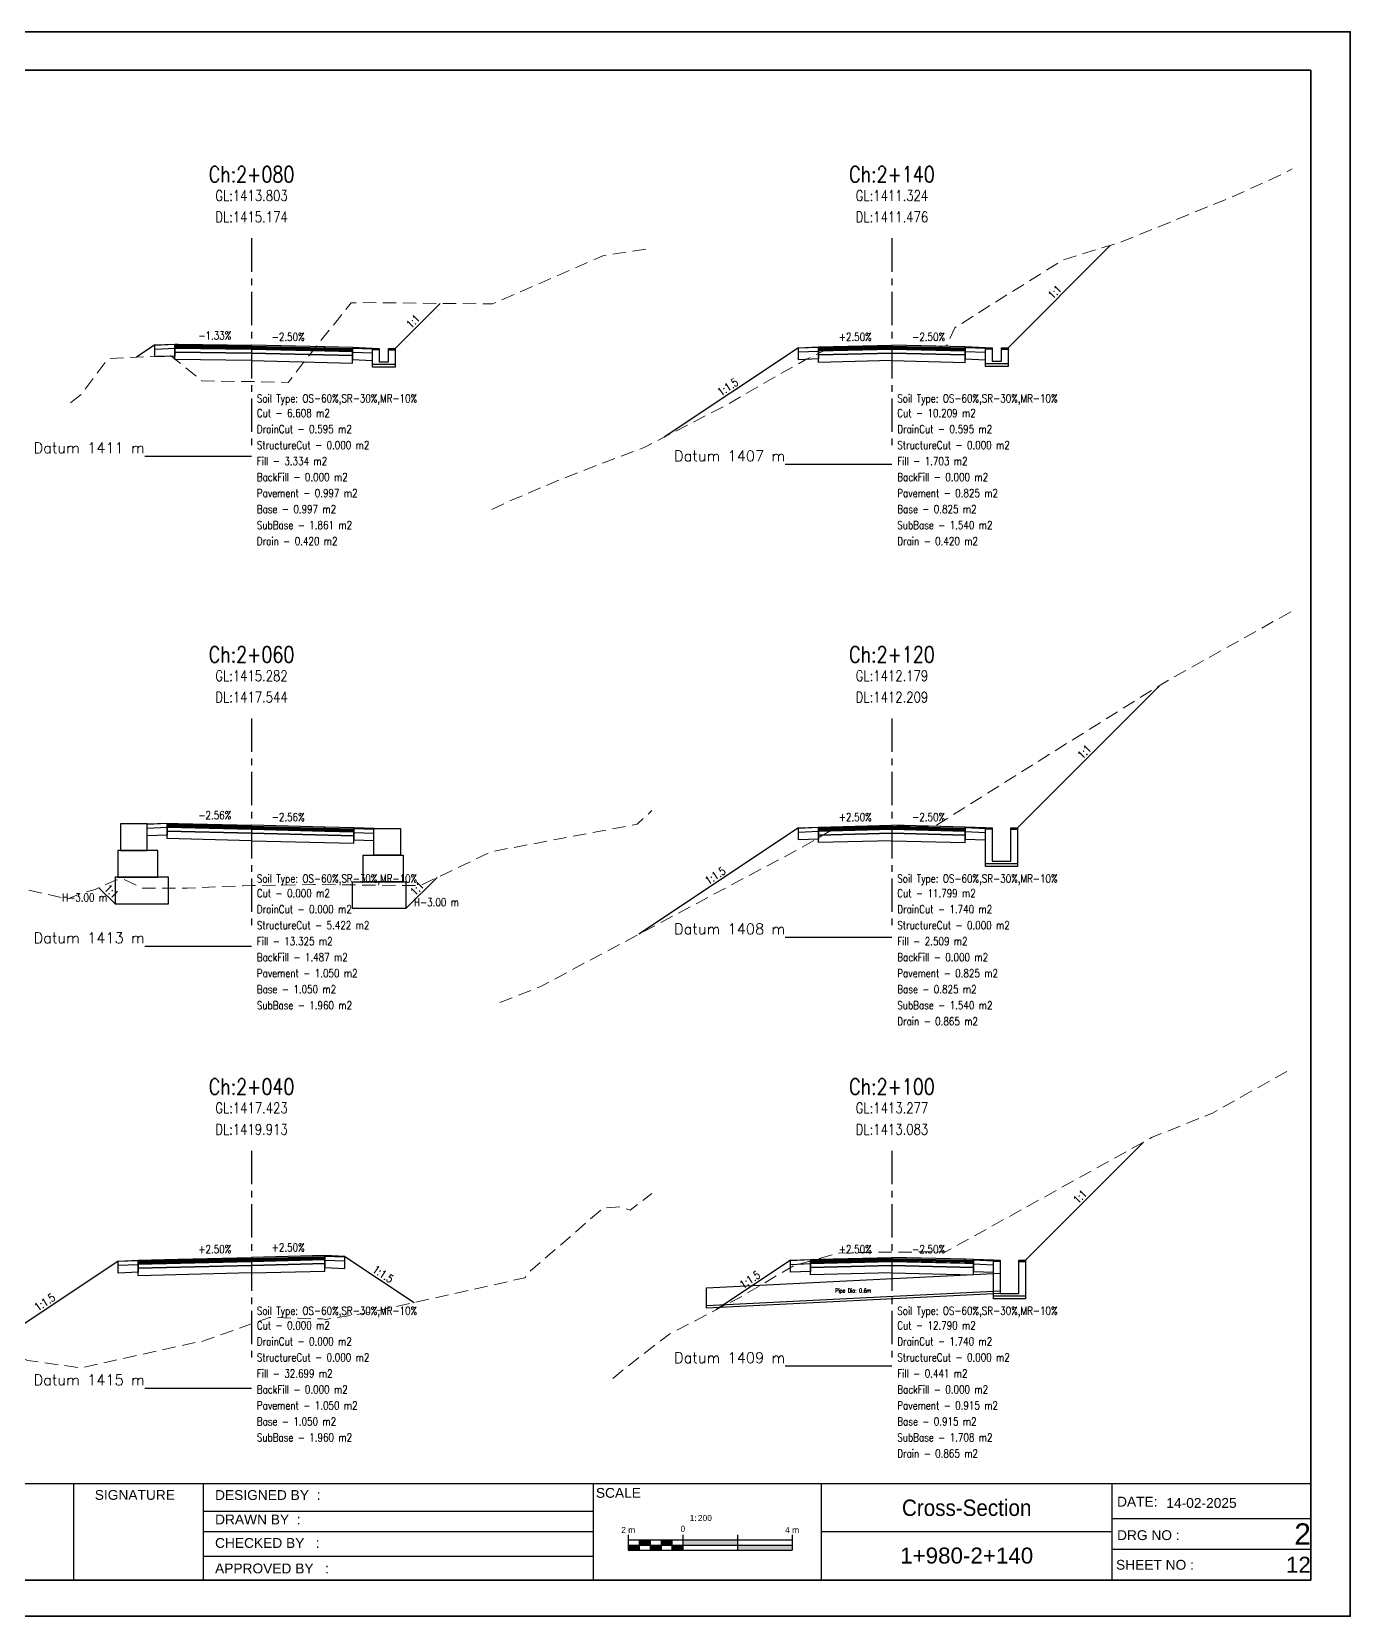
# Model space of a CAD drawing. Extents: x -19 to 1577, y -12 to 48.
# Drawn here: x 1203.8 to 1253.2, y -11.7 to 47.7 of the extents above; entities that cross this region are included whole.
import ezdxf
from ezdxf.enums import TextEntityAlignment as Align

# ---------------------------------------------------------------- set-up
doc = ezdxf.new("R2010")
doc.units = 0
doc.header["$MEASUREMENT"] = 0
doc.linetypes.add('Center', pattern=[2, 1.25, -0.25, 0.25, -0.25])
doc.linetypes.add('Dashed', pattern=[0.75, 0.5, -0.25])
for name, color, linetype in [('BackFill-Area', 7, 'Continuous'), ('Base', 6, 'Continuous'), ('Base-Area', 7, 'Continuous'), ('Cut-Area', 7, 'Continuous'), ('CutFillLine', 4, 'Continuous'), ('Drain', 3, 'Continuous'), ('Drain-Area', 7, 'Continuous'), ('DrainCut-Area', 7, 'Continuous'), ('ExtraWideningLayers', 7, 'Continuous'), ('Fill-Area', 7, 'Continuous'), ('Frame', 7, 'Continuous'), ('GabionRetainingWall', 140, 'Continuous'), ('Height', 7, 'Continuous'), ('L_CF_Slope', 7, 'Continuous'), ('L_Slope', 7, 'Continuous'), ('Pavement-Area', 7, 'Continuous'), ('PavementLayers', 1, 'Continuous'), ('PipeCulvert', 6, 'Continuous'), ('R_CF_Slope', 7, 'Continuous'), ('R_Slope', 7, 'Continuous'), ('Shoulder', 2, 'Continuous'), ('Soil Type', 7, 'Continuous'), ('StructureCut-Area', 7, 'Continuous'), ('SubBase', 7, 'Continuous'), ('SubBase-Area', 7, 'Continuous')]:
    doc.layers.add(name, color=color, linetype=linetype)
for name, color, linetype, lineweight in [('CenterLine', 5, 'Center', 25), ('ChainageTxt', 7, 'Continuous', 25), ('DatumLabel', 1, 'Continuous', 25), ('DLTxt', 1, 'Continuous', 25), ('GL', 104, 'Dashed', 18), ('GLTxt', 3, 'Continuous', 25)]:
    doc.layers.add(name, color=color, linetype=linetype, lineweight=lineweight)
doc.styles.add('ARIAL', font='arial.ttf')
doc.styles.get("Standard").update_dxf_attribs({"font": 'simplex.shx'})

# ---------------------------------------------------------------- blocks, each defined once
blk = doc.blocks.new('SheetA3-1')
at = {"layer": 'Frame', "color": 6, "linetype": 'Continuous', "lineweight": 35}
for p, q in [((397, 0), (0, 0)), ((397, -283), (397, 0)), ((0, -283), (397, -283))]:
    blk.add_line(p, q, dxfattribs=at)
at = {"layer": 'Frame', "linetype": 'Continuous', "lineweight": 30}
for p, q in [((397, -264.94), (0, -264.94)), ((165.2, -282.86), (165.2, -264.94)), ((189.51, -282.86), (189.51, -264.94)), ((262.53, -264.94), (262.53, -282.86)), ((305.32, -282.86), (305.32, -264.94)), ((359.69, -264.94), (359.69, -282.86)), ((189.51, -270.06), (262.53, -270.06)), ((359.69, -271.47), (397, -271.47)), ((189.51, -273.9), (262.53, -273.9)), ((305.32, -273.9), (359.69, -273.9)), ((189.51, -278.48), (262.53, -278.48)), ((359.69, -277.21), (397, -277.21))]:
    blk.add_line(p, q, dxfattribs=at)
at = {"layer": 'Frame', "color": 7, "linetype": 'Continuous'}
for p, q in [((269.08, -274.49), (269.08, -277.35)), ((299.8, -275.51), (269.08, -275.51)), ((271.13, -275.51), (271.13, -277.35)), ((273.18, -275.51), (273.18, -277.35)), ((275.23, -275.51), (275.23, -277.35)), ((277.28, -275.51), (277.28, -277.35)), ((279.32, -274.49), (279.32, -277.35)), ((289.56, -274.49), (289.56, -277.35)), ((299.8, -274.49), (299.8, -277.35)), ((269.08, -276.43), (299.8, -276.43)), ((269.08, -277.35), (299.8, -277.35))]:
    blk.add_line(p, q, dxfattribs=at)
at = {"layer": 'Frame', "color": 6, "linetype": 'Continuous', "lineweight": 35}
blk.add_lwpolyline([(-15.62, -289.77), (404.38, -289.77), (404.38, 7.23), (-15.62, 7.23)], close=True, dxfattribs=at)
at = {"layer": 'Frame', "color": 7, "linetype": 'Continuous'}
for points in [[(271.13, -275.51), (271.13, -276.43), (273.18, -275.51), (273.18, -276.43)], [(275.23, -276.43), (275.23, -275.51), (277.28, -276.43), (277.28, -275.51)], [(279.32, -276.43), (279.32, -275.51), (289.56, -276.43), (289.56, -275.51)], [(269.08, -276.43), (269.08, -277.35), (271.13, -276.43), (271.13, -277.35)], [(273.18, -276.43), (273.18, -277.35), (275.23, -276.43), (275.23, -277.35)], [(277.28, -276.43), (277.28, -277.35), (279.32, -276.43), (279.32, -277.35)], [(289.56, -276.43), (289.56, -277.35), (299.8, -276.43), (299.8, -277.35)]]:
    blk.add_solid(points, dxfattribs=at)
at = {"color": 1, "style": 'ARIAL'}
for tag, height, p in [('DWGNUM', 4, (397, -274.34)), ('SHEETNUM', 3, (397, -280.11))]:
    blk.add_attdef(tag, text='', height=height, dxfattribs=at).set_placement(p, align=Align.MIDDLE_RIGHT)
at = {"style": 'ARIAL'}
blk.add_attdef('CHRANGE', text='', height=3, dxfattribs=at).set_placement((332.51, -278.38), align=Align.MIDDLE_CENTER)
at = {"layer": 'Frame', "linetype": 'Continuous', "style": 'ARIAL'}
for s, height, p in [('SIGNATURE', 1.843, (169.13, -267.94)), ('DESIGNED BY  :', 1.8429, (191.67, -267.96)), ('DRAWN BY  :', 1.8429, (191.67, -272.54)), ('CHECKED BY   :', 1.8429, (191.67, -276.95)), ('APPROVED BY   :', 1.8429, (191.67, -281.72))]:
    blk.add_text(s, height=height, dxfattribs=at).set_placement(p)
blk.add_text('SCALE ', height=1.843, dxfattribs=at).set_placement((267.6, -267.56), align=Align.CENTER)
at = {"layer": 'Frame', "color": 7, "linetype": 'Continuous', "style": 'ARIAL'}
for s, height, p in [('DATE:', 1.843, (360.68, -269.21)), ('14-02-2025', 1.843, (369.92, -269.45)), ('DRG NO : ', 1.843, (360.68, -275.48)), ('SHEET NO : ', 1.8429, (360.49, -281.04))]:
    blk.add_text(s, height=height, dxfattribs=at).set_placement(p)
for s, height, p in [('0', 1.13, (279.32, -273.93)), ('1: ', 1.126, (281.48, -271.89))]:
    blk.add_text(s, height=height, dxfattribs=at).set_placement(p, align=Align.CENTER)
at = {"layer": 'Frame', "linetype": 'Continuous', "lineweight": 30, "style": 'ARIAL', "width": 0.9}
for tag, height, p in [('DWGNAME', 3.07, (332.51, -269.42)), ('KAPAN-JAGDOLROAD', 2.46, (110.77, -273.9))]:
    blk.add_attdef(tag, text='', height=height, dxfattribs=at).set_placement(p, align=Align.MIDDLE_CENTER)
at = {"layer": 'Frame', "color": 7, "linetype": 'Continuous', "style": 'ARIAL'}
for tag, p in [('V1', (269.08, -274.49)), ('V2', (299.8, -274.49))]:
    blk.add_attdef(tag, text='', height=1.13, dxfattribs=at).set_placement(p, align=Align.BOTTOM_CENTER)
blk.add_attdef('HSCALE', (282.14, -271.91), '', height=1.13, dxfattribs=at)

msp = doc.modelspace()

# ---------------------------------------------------------------- linework, layer by layer
at = {"layer": 'Base'}
for points in [[(1212, 35.85), (1212, 35.7), (1209.132, 35.738), (1209.132, 35.738), (1209.132, 35.888), (1212, 35.85)], [(1212, 35.85), (1212, 35.7), (1215.779, 35.606), (1215.779, 35.606), (1215.779, 35.756), (1212, 35.85)], [(1236, 35.85), (1236, 35.7), (1233.25, 35.631), (1233.25, 35.631), (1233.25, 35.781), (1236, 35.85)], [(1236, 35.85), (1236, 35.7), (1238.75, 35.631), (1238.75, 35.631), (1238.75, 35.781), (1236, 35.85)], [(1212, 17.85), (1212, 17.7), (1208.838, 17.781), (1208.838, 17.781), (1208.838, 17.931), (1212, 17.85)], [(1212, 17.85), (1212, 17.7), (1215.838, 17.602), (1215.838, 17.602), (1215.838, 17.752), (1212, 17.85)], [(1236, 17.85), (1236, 17.7), (1233.25, 17.631), (1233.25, 17.631), (1233.25, 17.781), (1236, 17.85)], [(1236, 17.85), (1236, 17.7), (1238.75, 17.631), (1238.75, 17.631), (1238.75, 17.781), (1236, 17.85)], [(1212, 1.65), (1212, 1.5), (1207.75, 1.394), (1207.75, 1.394), (1207.75, 1.544), (1212, 1.65)], [(1212, 1.65), (1212, 1.5), (1214.75, 1.569), (1214.75, 1.569), (1214.75, 1.719), (1212, 1.65)], [(1236, 1.65), (1236, 1.5), (1232.95, 1.424), (1232.95, 1.424), (1232.95, 1.574), (1236, 1.65)], [(1236, 1.65), (1236, 1.5), (1239.05, 1.424), (1239.05, 1.424), (1239.05, 1.574), (1236, 1.65)]]:
    msp.add_lwpolyline(points, dxfattribs=at)
at = {"layer": 'CenterLine'}
for p, q in [((1212, 40), (1212, 32)), ((1236, 40), (1236, 32)), ((1212, 22), (1212, 14)), ((1236, 22), (1236, 14)), ((1212, 5.8), (1212, -2.2)), ((1236, 5.8), (1236, -2.2))]:
    msp.add_line(p, q, dxfattribs=at)
at = {"layer": 'CutFillLine'}
for points in [[(1240.35, 35.901), (1244.188, 39.739)], [(1217.379, 35.876), (1219.065, 37.561)], [(1208.382, 36.008), (1207.685, 35.543)], [(1232.5, 35.901), (1227.467, 32.546)], [(1240.7, 17.901), (1246.053, 23.255)], [(1232.5, 17.901), (1226.52, 13.915)], [(1217.788, 14.872), (1218.956, 16.039)], [(1206.888, 15.051), (1206.28, 15.659)], [(1241, 1.694), (1245.426, 6.12)], [(1215.5, 1.839), (1218.093, 0.11)], [(1207, 1.664), (1201.771, -1.822)], [(1232.2, 1.694), (1229.415, -0.163)]]:
    msp.add_lwpolyline(points, dxfattribs=at)
at = {"layer": 'DatumLabel'}
for p, q in [((1212, 31.826), (1208, 31.826)), ((1236, 31.524), (1232, 31.524)), ((1236, 13.791), (1232, 13.791)), ((1212, 13.456), (1208, 13.456)), ((1236, -2.283), (1232, -2.283)), ((1212, -3.113), (1208, -3.113))]:
    msp.add_line(p, q, dxfattribs=at)
at = {"layer": 'Drain'}
for points in [[(1216.529, 35.876), (1216.779, 35.876), (1216.779, 35.826), (1216.779, 35.376), (1217.129, 35.376), (1217.129, 35.826), (1217.129, 35.876), (1217.379, 35.876), (1217.379, 35.826), (1217.379, 35.376), (1217.379, 35.276), (1217.379, 35.176), (1216.529, 35.176), (1216.529, 35.276), (1216.529, 35.376), (1216.529, 35.826), (1216.529, 35.876)], [(1216.779, 35.826), (1216.529, 35.826)], [(1217.129, 35.826), (1217.379, 35.826)], [(1239.5, 35.901), (1239.75, 35.901), (1239.75, 35.851), (1239.75, 35.401), (1240.1, 35.401), (1240.1, 35.851), (1240.1, 35.901), (1240.35, 35.901), (1240.35, 35.851), (1240.35, 35.401), (1240.35, 35.301), (1240.35, 35.201), (1239.5, 35.201), (1239.5, 35.301), (1239.5, 35.401), (1239.5, 35.851), (1239.5, 35.901)], [(1239.75, 35.851), (1239.5, 35.851)], [(1240.1, 35.851), (1240.35, 35.851)], [(1217.379, 35.276), (1216.529, 35.276)], [(1240.35, 35.301), (1239.5, 35.301)], [(1239.5, 17.901), (1239.75, 17.901), (1239.75, 17.851), (1239.75, 16.651), (1240.45, 16.651), (1240.45, 17.851), (1240.45, 17.901), (1240.7, 17.901), (1240.7, 17.851), (1240.7, 16.651), (1240.7, 16.551), (1240.7, 16.451), (1239.5, 16.451), (1239.5, 16.551), (1239.5, 16.651), (1239.5, 17.851), (1239.5, 17.901)], [(1239.75, 17.851), (1239.5, 17.851)], [(1240.45, 17.851), (1240.7, 17.851)], [(1240.7, 16.551), (1239.5, 16.551)], [(1239.8, 1.694), (1240.05, 1.694), (1240.05, 1.644), (1240.05, 0.444), (1240.75, 0.444), (1240.75, 1.644), (1240.75, 1.694), (1241, 1.694), (1241, 1.644), (1241, 0.444), (1241, 0.344), (1241, 0.244), (1239.8, 0.244), (1239.8, 0.344), (1239.8, 0.444), (1239.8, 1.644), (1239.8, 1.694)], [(1240.05, 1.644), (1239.8, 1.644)], [(1240.75, 1.644), (1241, 1.644)], [(1241, 0.344), (1239.8, 0.344)]]:
    msp.add_lwpolyline(points, dxfattribs=at)
at = {"layer": 'ExtraWideningLayers'}
for points in [[(1209.25, 36.036), (1209.25, 35.986), (1209.132, 35.988), (1209.132, 35.988), (1209.132, 36.038), (1209.25, 36.036)], [(1209.25, 35.986), (1209.25, 35.936), (1209.132, 35.938), (1209.132, 35.938), (1209.132, 35.988), (1209.25, 35.986)], [(1209.25, 35.936), (1209.25, 35.886), (1209.132, 35.888), (1209.132, 35.888), (1209.132, 35.938), (1209.25, 35.936)], [(1214.75, 35.931), (1214.75, 35.881), (1215.779, 35.856), (1215.779, 35.856), (1215.779, 35.906), (1214.75, 35.931)], [(1214.75, 35.881), (1214.75, 35.831), (1215.779, 35.806), (1215.779, 35.806), (1215.779, 35.856), (1214.75, 35.881)], [(1214.75, 35.831), (1214.75, 35.781), (1215.779, 35.756), (1215.779, 35.756), (1215.779, 35.806), (1214.75, 35.831)], [(1209.25, 18.07), (1209.25, 18.02), (1208.838, 18.031), (1208.838, 18.031), (1208.838, 18.081), (1209.25, 18.07)], [(1209.25, 18.02), (1209.25, 17.97), (1208.838, 17.981), (1208.838, 17.981), (1208.838, 18.031), (1209.25, 18.02)], [(1209.25, 17.97), (1209.25, 17.92), (1208.838, 17.931), (1208.838, 17.931), (1208.838, 17.981), (1209.25, 17.97)], [(1214.75, 17.93), (1214.75, 17.88), (1215.838, 17.852), (1215.838, 17.852), (1215.838, 17.902), (1214.75, 17.93)], [(1214.75, 17.88), (1214.75, 17.83), (1215.838, 17.802), (1215.838, 17.802), (1215.838, 17.852), (1214.75, 17.88)], [(1214.75, 17.83), (1214.75, 17.78), (1215.838, 17.752), (1215.838, 17.752), (1215.838, 17.802), (1214.75, 17.83)], [(1209.25, 1.731), (1209.25, 1.681), (1207.75, 1.644), (1207.75, 1.644), (1207.75, 1.694), (1209.25, 1.731)], [(1209.25, 1.681), (1209.25, 1.631), (1207.75, 1.594), (1207.75, 1.594), (1207.75, 1.644), (1209.25, 1.681)], [(1209.25, 1.631), (1209.25, 1.581), (1207.75, 1.544), (1207.75, 1.544), (1207.75, 1.594), (1209.25, 1.631)], [(1233.25, 1.731), (1233.25, 1.681), (1232.95, 1.674), (1232.95, 1.674), (1232.95, 1.724), (1233.25, 1.731)], [(1233.25, 1.681), (1233.25, 1.631), (1232.95, 1.624), (1232.95, 1.624), (1232.95, 1.674), (1233.25, 1.681)], [(1233.25, 1.631), (1233.25, 1.581), (1232.95, 1.574), (1232.95, 1.574), (1232.95, 1.624), (1233.25, 1.631)], [(1238.75, 1.731), (1238.75, 1.681), (1239.05, 1.674), (1239.05, 1.674), (1239.05, 1.724), (1238.75, 1.731)], [(1238.75, 1.681), (1238.75, 1.631), (1239.05, 1.624), (1239.05, 1.624), (1239.05, 1.674), (1238.75, 1.681)], [(1238.75, 1.631), (1238.75, 1.581), (1239.05, 1.574), (1239.05, 1.574), (1239.05, 1.624), (1238.75, 1.631)]]:
    msp.add_lwpolyline(points, dxfattribs=at)
at = {"layer": 'GabionRetainingWall'}
for points in [[(1208.088, 18.051), (1207.088, 18.051), (1207.088, 17.051), (1208.088, 17.051), (1208.088, 18.051)], [(1216.588, 17.872), (1217.588, 17.872), (1217.588, 16.872), (1216.588, 16.872), (1216.588, 17.872)], [(1208.488, 17.051), (1206.988, 17.051), (1206.988, 16.051), (1208.488, 16.051), (1208.488, 17.051)], [(1216.188, 16.872), (1217.688, 16.872), (1217.688, 15.872), (1216.188, 15.872), (1216.188, 16.872)], [(1208.888, 16.051), (1206.888, 16.051), (1206.888, 15.051), (1208.888, 15.051), (1208.888, 16.051)], [(1215.788, 15.872), (1217.788, 15.872), (1217.788, 14.872), (1215.788, 14.872), (1215.788, 15.872)]]:
    msp.add_lwpolyline(points, dxfattribs=at)
at = {"layer": 'GL', "flags": 128}
for points in [[(1221, 29.835), (1221.602, 30.121), (1223.481, 30.918), (1224.951, 31.495), (1226.739, 32.169), (1229.883, 33.796), (1231.54, 34.757), (1232.797, 35.469), (1233.551, 35.831), (1233.717, 35.82), (1234.966, 35.822), (1236, 35.848), (1236.015, 35.848), (1236.897, 35.858), (1237.526, 35.837), (1237.574, 35.876), (1238.058, 35.988), (1238.353, 36.647), (1242.385, 39.181), (1244.632, 39.877), (1248.783, 41.57), (1250.683, 42.428), (1251, 42.6)], [(1205.219, 33.838), (1205.403, 33.984), (1205.63, 34.156), (1206.589, 35.446), (1206.656, 35.491), (1208.89, 35.604), (1208.975, 35.599), (1210.143, 34.659), (1211.396, 34.632), (1212, 34.628), (1212.377, 34.626), (1213.376, 34.6), (1214.144, 35.596), (1215.738, 37.584), (1216.562, 37.589), (1221.025, 37.539), (1225.189, 39.357), (1227, 39.623)], [(1221.303, 11.349), (1222.836, 11.952), (1232.581, 17.144), (1233.912, 17.914), (1235.11, 17.961), (1235.557, 17.973), (1236, 17.971), (1237.608, 17.964), (1246.171, 23.329), (1251, 26.028)], [(1197, 15.748), (1198.885, 15.664), (1201.354, 16.09), (1204.486, 15.38), (1205.101, 15.238), (1205.646, 15.451), (1206.14, 15.595), (1206.906, 15.945), (1207.21, 15.978), (1207.877, 15.646), (1209.592, 15.642), (1211.69, 15.733), (1212, 15.738), (1214.309, 15.775), (1217.661, 15.742), (1218.207, 15.742), (1218.301, 15.729), (1221.006, 17.013), (1226.455, 18.035), (1227, 18.55)], [(1225.543, -2.734), (1226.69, -1.815), (1227.671, -1.07), (1230.328, 0.312), (1232.305, 1.483), (1234.009, 1.964), (1234.976, 1.986), (1236, 1.994), (1237.346, 2.005), (1237.891, 2.011), (1238.002, 2.007), (1245.753, 6.301), (1248.01, 7.212), (1251, 8.882)], [(1197, -2.697), (1197.475, -2.812), (1200.243, -2.415), (1202.189, -1.66), (1203.621, -2.064), (1205.611, -2.345), (1206.247, -2.203), (1209.9, -1.392), (1210.115, -1.366), (1212, -0.69), (1212.669, -0.45), (1214.648, -0.509), (1214.784, -0.524), (1216.389, -0.27), (1222.246, 1.035), (1222.363, 1.215), (1225.18, 3.65), (1225.833, 3.698), (1226.187, 3.57), (1227, 4.189)]]:
    msp.add_lwpolyline(points, dxfattribs=at)
at = {"layer": 'PavementLayers'}
for points in [[(1212, 36), (1212, 35.95), (1209.25, 35.986), (1209.25, 35.986), (1209.25, 36.036), (1212, 36)], [(1212, 35.95), (1212, 35.9), (1209.25, 35.936), (1209.25, 35.936), (1209.25, 35.986), (1212, 35.95)], [(1212, 35.9), (1212, 35.85), (1209.25, 35.886), (1209.25, 35.886), (1209.25, 35.936), (1212, 35.9)], [(1212, 36), (1212, 35.95), (1214.75, 35.881), (1214.75, 35.881), (1214.75, 35.931), (1212, 36)], [(1212, 35.95), (1212, 35.9), (1214.75, 35.831), (1214.75, 35.831), (1214.75, 35.881), (1212, 35.95)], [(1212, 35.9), (1212, 35.85), (1214.75, 35.781), (1214.75, 35.781), (1214.75, 35.831), (1212, 35.9)], [(1236, 36), (1236, 35.95), (1233.25, 35.881), (1233.25, 35.881), (1233.25, 35.931), (1236, 36)], [(1236, 35.95), (1236, 35.9), (1233.25, 35.831), (1233.25, 35.831), (1233.25, 35.881), (1236, 35.95)], [(1236, 35.9), (1236, 35.85), (1233.25, 35.781), (1233.25, 35.781), (1233.25, 35.831), (1236, 35.9)], [(1236, 36), (1236, 35.95), (1238.75, 35.881), (1238.75, 35.881), (1238.75, 35.931), (1236, 36)], [(1236, 35.95), (1236, 35.9), (1238.75, 35.831), (1238.75, 35.831), (1238.75, 35.881), (1236, 35.95)], [(1236, 35.9), (1236, 35.85), (1238.75, 35.781), (1238.75, 35.781), (1238.75, 35.831), (1236, 35.9)], [(1212, 18), (1212, 17.95), (1209.25, 18.02), (1209.25, 18.02), (1209.25, 18.07), (1212, 18)], [(1212, 17.95), (1212, 17.9), (1209.25, 17.97), (1209.25, 17.97), (1209.25, 18.02), (1212, 17.95)], [(1212, 17.9), (1212, 17.85), (1209.25, 17.92), (1209.25, 17.92), (1209.25, 17.97), (1212, 17.9)], [(1212, 18), (1212, 17.95), (1214.75, 17.88), (1214.75, 17.88), (1214.75, 17.93), (1212, 18)], [(1212, 17.95), (1212, 17.9), (1214.75, 17.83), (1214.75, 17.83), (1214.75, 17.88), (1212, 17.95)], [(1212, 17.9), (1212, 17.85), (1214.75, 17.78), (1214.75, 17.78), (1214.75, 17.83), (1212, 17.9)], [(1236, 18), (1236, 17.95), (1233.25, 17.881), (1233.25, 17.881), (1233.25, 17.931), (1236, 18)], [(1236, 17.95), (1236, 17.9), (1233.25, 17.831), (1233.25, 17.831), (1233.25, 17.881), (1236, 17.95)], [(1236, 17.9), (1236, 17.85), (1233.25, 17.781), (1233.25, 17.781), (1233.25, 17.831), (1236, 17.9)], [(1236, 18), (1236, 17.95), (1238.75, 17.881), (1238.75, 17.881), (1238.75, 17.931), (1236, 18)], [(1236, 17.95), (1236, 17.9), (1238.75, 17.831), (1238.75, 17.831), (1238.75, 17.881), (1236, 17.95)], [(1236, 17.9), (1236, 17.85), (1238.75, 17.781), (1238.75, 17.781), (1238.75, 17.831), (1236, 17.9)], [(1212, 1.8), (1212, 1.75), (1209.25, 1.681), (1209.25, 1.681), (1209.25, 1.731), (1212, 1.8)], [(1212, 1.8), (1212, 1.75), (1214.75, 1.819), (1214.75, 1.819), (1214.75, 1.869), (1212, 1.8)], [(1212, 1.75), (1212, 1.7), (1214.75, 1.769), (1214.75, 1.769), (1214.75, 1.819), (1212, 1.75)], [(1236, 1.8), (1236, 1.75), (1233.25, 1.681), (1233.25, 1.681), (1233.25, 1.731), (1236, 1.8)], [(1236, 1.8), (1236, 1.75), (1238.75, 1.681), (1238.75, 1.681), (1238.75, 1.731), (1236, 1.8)], [(1212, 1.75), (1212, 1.7), (1209.25, 1.631), (1209.25, 1.631), (1209.25, 1.681), (1212, 1.75)], [(1212, 1.7), (1212, 1.65), (1209.25, 1.581), (1209.25, 1.581), (1209.25, 1.631), (1212, 1.7)], [(1212, 1.7), (1212, 1.65), (1214.75, 1.719), (1214.75, 1.719), (1214.75, 1.769), (1212, 1.7)], [(1236, 1.75), (1236, 1.7), (1233.25, 1.631), (1233.25, 1.631), (1233.25, 1.681), (1236, 1.75)], [(1236, 1.7), (1236, 1.65), (1233.25, 1.581), (1233.25, 1.581), (1233.25, 1.631), (1236, 1.7)], [(1236, 1.75), (1236, 1.7), (1238.75, 1.631), (1238.75, 1.631), (1238.75, 1.681), (1236, 1.75)], [(1236, 1.7), (1236, 1.65), (1238.75, 1.581), (1238.75, 1.581), (1238.75, 1.631), (1236, 1.7)]]:
    msp.add_lwpolyline(points, dxfattribs=at)
at = {"layer": 'PipeCulvert'}
for points in [[(1234.55, 0.939), (1240.05, 1.214), (1240.05, 1.129), (1240.05, 0.529), (1240.05, 0.444), (1229.05, -0.106), (1229.05, -0.021), (1229.05, 0.579), (1229.05, 0.664), (1234.55, 0.939)], [(1240.05, 0.529), (1229.05, -0.021)]]:
    msp.add_lwpolyline(points, dxfattribs=at)
at = {"layer": 'Shoulder'}
for p, q in [((1209.132, 36.018), (1208.382, 35.988)), ((1209.132, 35.868), (1208.382, 35.838)), ((1215.779, 35.886), (1216.529, 35.856)), ((1215.779, 35.736), (1216.529, 35.706)), ((1233.25, 35.911), (1232.5, 35.881)), ((1233.25, 35.761), (1232.5, 35.731)), ((1238.75, 35.911), (1239.5, 35.881)), ((1238.75, 35.761), (1239.5, 35.731)), ((1208.838, 18.061), (1208.088, 18.031)), ((1208.838, 17.911), (1208.088, 17.881)), ((1215.838, 17.882), (1216.588, 17.852)), ((1233.25, 17.911), (1232.5, 17.881)), ((1238.75, 17.911), (1239.5, 17.881)), ((1215.838, 17.732), (1216.588, 17.702)), ((1233.25, 17.761), (1232.5, 17.731)), ((1238.75, 17.761), (1239.5, 17.731)), ((1214.75, 1.849), (1215.5, 1.819)), ((1207.75, 1.674), (1207, 1.644)), ((1207.75, 1.524), (1207, 1.494)), ((1214.75, 1.699), (1215.5, 1.669)), ((1232.95, 1.704), (1232.2, 1.674)), ((1232.95, 1.554), (1232.2, 1.524)), ((1239.05, 1.704), (1239.8, 1.674)), ((1239.05, 1.554), (1239.8, 1.524))]:
    msp.add_line(p, q, dxfattribs=at)
for points in [[(1209.132, 36.038), (1209.132, 36.018), (1209.132, 35.868), (1209.132, 35.588), (1208.382, 35.558), (1208.382, 35.838), (1208.382, 35.988), (1208.382, 36.008), (1209.132, 36.038)], [(1215.779, 35.906), (1215.779, 35.886), (1215.779, 35.736), (1215.779, 35.456), (1216.529, 35.426), (1216.529, 35.706), (1216.529, 35.856), (1216.529, 35.876), (1215.779, 35.906)], [(1233.25, 35.931), (1233.25, 35.911), (1233.25, 35.761), (1233.25, 35.481), (1232.5, 35.451), (1232.5, 35.731), (1232.5, 35.881), (1232.5, 35.901), (1233.25, 35.931)], [(1238.75, 35.931), (1238.75, 35.911), (1238.75, 35.761), (1238.75, 35.481), (1239.5, 35.451), (1239.5, 35.731), (1239.5, 35.881), (1239.5, 35.901), (1238.75, 35.931)], [(1208.838, 18.081), (1208.838, 18.061), (1208.838, 17.911), (1208.838, 17.631), (1208.088, 17.601), (1208.088, 17.881), (1208.088, 18.031), (1208.088, 18.051), (1208.838, 18.081)], [(1215.838, 17.902), (1215.838, 17.882), (1215.838, 17.732), (1215.838, 17.452), (1216.588, 17.422), (1216.588, 17.702), (1216.588, 17.852), (1216.588, 17.872), (1215.838, 17.902)], [(1233.25, 17.931), (1233.25, 17.911), (1233.25, 17.761), (1233.25, 17.481), (1232.5, 17.451), (1232.5, 17.731), (1232.5, 17.881), (1232.5, 17.901), (1233.25, 17.931)], [(1238.75, 17.931), (1238.75, 17.911), (1238.75, 17.761), (1238.75, 17.481), (1239.5, 17.451), (1239.5, 17.731), (1239.5, 17.881), (1239.5, 17.901), (1238.75, 17.931)], [(1214.75, 1.869), (1214.75, 1.849), (1214.75, 1.699), (1214.75, 1.419), (1215.5, 1.389), (1215.5, 1.669), (1215.5, 1.819), (1215.5, 1.839), (1214.75, 1.869)], [(1207.75, 1.694), (1207.75, 1.674), (1207.75, 1.524), (1207.75, 1.244), (1207, 1.214), (1207, 1.494), (1207, 1.644), (1207, 1.664), (1207.75, 1.694)], [(1232.95, 1.724), (1232.95, 1.704), (1232.95, 1.554), (1232.95, 1.274), (1232.2, 1.244), (1232.2, 1.524), (1232.2, 1.674), (1232.2, 1.694), (1232.95, 1.724)], [(1239.05, 1.724), (1239.05, 1.704), (1239.05, 1.554), (1239.05, 1.274), (1239.8, 1.244), (1239.8, 1.524), (1239.8, 1.674), (1239.8, 1.694), (1239.05, 1.724)]]:
    msp.add_lwpolyline(points, dxfattribs=at)
at = {"layer": 'SubBase'}
for points in [[(1212, 35.7), (1212, 35.42), (1209.132, 35.458), (1209.132, 35.458), (1209.132, 35.738), (1212, 35.7)], [(1212, 35.7), (1212, 35.42), (1215.779, 35.326), (1215.779, 35.326), (1215.779, 35.606), (1212, 35.7)], [(1236, 35.7), (1236, 35.42), (1233.25, 35.351), (1233.25, 35.351), (1233.25, 35.631), (1236, 35.7)], [(1236, 35.7), (1236, 35.42), (1238.75, 35.351), (1238.75, 35.351), (1238.75, 35.631), (1236, 35.7)], [(1212, 17.7), (1212, 17.42), (1208.838, 17.501), (1208.838, 17.501), (1208.838, 17.781), (1212, 17.7)], [(1212, 17.7), (1212, 17.42), (1215.838, 17.322), (1215.838, 17.322), (1215.838, 17.602), (1212, 17.7)], [(1236, 17.7), (1236, 17.42), (1233.25, 17.351), (1233.25, 17.351), (1233.25, 17.631), (1236, 17.7)], [(1236, 17.7), (1236, 17.42), (1238.75, 17.351), (1238.75, 17.351), (1238.75, 17.631), (1236, 17.7)], [(1212, 1.5), (1212, 1.22), (1207.75, 1.114), (1207.75, 1.114), (1207.75, 1.394), (1212, 1.5)], [(1212, 1.5), (1212, 1.22), (1214.75, 1.289), (1214.75, 1.289), (1214.75, 1.569), (1212, 1.5)], [(1236, 1.5), (1236, 1.22), (1232.95, 1.144), (1232.95, 1.144), (1232.95, 1.424), (1236, 1.5)], [(1236, 1.5), (1236, 1.22), (1239.05, 1.144), (1239.05, 1.144), (1239.05, 1.424), (1236, 1.5)]]:
    msp.add_lwpolyline(points, dxfattribs=at)

# ---------------------------------------------------------------- block references
ref = msp.add_blockref('SheetA3-1', (1172.3, 46.3), dxfattribs=dict(xscale=0.200000002980232, yscale=0.200000002980232, zscale=0.200000002980232))
ref.add_attrib('CHRANGE', '1+980-2+140', dxfattribs={"height": 0.6, "style": 'ARIAL'}).set_placement((1238.801, -9.377), align=Align.MIDDLE_CENTER)
ref.add_attrib('DWGNUM', '2', dxfattribs={"color": 1, "height": 0.8, "style": 'ARIAL'}).set_placement((1251.7, -8.568), align=Align.MIDDLE_RIGHT)
ref.add_attrib('SHEETNUM', '12', dxfattribs={"color": 1, "height": 0.6, "style": 'ARIAL'}).set_placement((1251.7, -9.721), align=Align.MIDDLE_RIGHT)
ref.add_attrib('DWGNAME', 'Cross-Section', dxfattribs={"layer": 'Frame', "linetype": 'Continuous', "lineweight": 30, "height": 0.61431, "style": 'ARIAL', "width": 0.9}).set_placement((1238.801, -7.585), align=Align.MIDDLE_CENTER)
ref.add_attrib('HSCALE', '200', (1228.727, -8.083), dxfattribs={"layer": 'Frame', "color": 7, "linetype": 'Continuous', "height": 0.2252, "style": 'ARIAL'})
ref.add_attrib('V1', '2 m', dxfattribs={"layer": 'Frame', "color": 7, "linetype": 'Continuous', "height": 0.2252, "style": 'ARIAL'}).set_placement((1226.117, -8.597), align=Align.BOTTOM_CENTER)
ref.add_attrib('V2', '4 m', dxfattribs={"layer": 'Frame', "color": 7, "linetype": 'Continuous', "height": 0.2252, "style": 'ARIAL'}).set_placement((1232.26, -8.597), align=Align.BOTTOM_CENTER)

# ---------------------------------------------------------------- texts
at = {"layer": 'BackFill-Area', "width": 0.8}
for s, p in [('BackFill - 0.000 m2', (1212.2, 31.2)), ('BackFill - 0.000 m2', (1236.2, 31.2)), ('BackFill - 1.487 m2', (1212.2, 13.2)), ('BackFill - 0.000 m2', (1236.2, 13.2)), ('BackFill - 0.000 m2', (1212.2, -3)), ('BackFill - 0.000 m2', (1236.2, -3))]:
    msp.add_text(s, height=0.3, dxfattribs=at).set_placement(p, align=Align.TOP_LEFT)
at = {"layer": 'Base-Area', "width": 0.8}
for s, p in [('Base - 0.997 m2', (1212.2, 30)), ('Base - 0.825 m2', (1236.2, 30)), ('Base - 1.050 m2', (1212.2, 12)), ('Base - 0.825 m2', (1236.2, 12)), ('Base - 1.050 m2', (1212.2, -4.2)), ('Base - 0.915 m2', (1236.2, -4.2))]:
    msp.add_text(s, height=0.3, dxfattribs=at).set_placement(p, align=Align.TOP_LEFT)
at = {"layer": 'ChainageTxt', "width": 0.8}
for s, p in [('Ch:2+080', (1212, 42.4)), ('Ch:2+140', (1236, 42.4)), ('Ch:2+060', (1212, 24.4)), ('Ch:2+120', (1236, 24.4)), ('Ch:2+040', (1212, 8.2)), ('Ch:2+100', (1236, 8.2))]:
    msp.add_text(s, height=0.6, dxfattribs=at).set_placement(p, align=Align.MIDDLE_CENTER)
at = {"layer": 'Cut-Area', "width": 0.8}
for s, p in [('Cut - 6.608 m2', (1212.2, 33.6)), ('Cut - 10.209 m2', (1236.2, 33.6)), ('Cut - 0.000 m2', (1212.2, 15.6)), ('Cut - 11.799 m2', (1236.2, 15.6)), ('Cut - 0.000 m2', (1212.2, -0.6)), ('Cut - 12.790 m2', (1236.2, -0.6))]:
    msp.add_text(s, height=0.3, dxfattribs=at).set_placement(p, align=Align.TOP_LEFT)
at = {"layer": 'DatumLabel'}
for s, p in [('Datum 1411 m', (1208, 31.826)), ('Datum 1407 m', (1232, 31.524)), ('Datum 1408 m', (1232, 13.791)), ('Datum 1413 m', (1208, 13.456)), ('Datum 1409 m', (1232, -2.283)), ('Datum 1415 m', (1208, -3.113))]:
    msp.add_text(s, height=0.4, dxfattribs=at).set_placement(p, align=Align.BOTTOM_RIGHT)
at = {"layer": 'DLTxt', "width": 0.8}
for s, p in [('DL:1415.174', (1212, 40.8)), ('DL:1411.476', (1236, 40.8)), ('DL:1417.544', (1212, 22.8)), ('DL:1412.209', (1236, 22.8)), ('DL:1419.913', (1212, 6.6)), ('DL:1413.083', (1236, 6.6))]:
    msp.add_text(s, height=0.4, dxfattribs=at).set_placement(p, align=Align.MIDDLE_CENTER)
at = {"layer": 'Drain-Area', "width": 0.8}
for s, p in [('Drain - 0.420 m2', (1212.2, 28.8)), ('Drain - 0.420 m2', (1236.2, 28.8)), ('Drain - 0.865 m2', (1236.2, 10.8)), ('Drain - 0.865 m2', (1236.2, -5.4))]:
    msp.add_text(s, height=0.3, dxfattribs=at).set_placement(p, align=Align.TOP_LEFT)
at = {"layer": 'DrainCut-Area', "width": 0.8}
for s, p in [('DrainCut - 0.595 m2', (1212.2, 33)), ('DrainCut - 0.595 m2', (1236.2, 33)), ('DrainCut - 0.000 m2', (1212.2, 15)), ('DrainCut - 1.740 m2', (1236.2, 15)), ('DrainCut - 0.000 m2', (1212.2, -1.2)), ('DrainCut - 1.740 m2', (1236.2, -1.2))]:
    msp.add_text(s, height=0.3, dxfattribs=at).set_placement(p, align=Align.TOP_LEFT)
at = {"layer": 'Fill-Area', "width": 0.8}
for s, p in [('Fill - 3.334 m2', (1212.2, 31.8)), ('Fill - 1.703 m2', (1236.2, 31.8)), ('Fill - 13.325 m2', (1212.2, 13.8)), ('Fill - 2.509 m2', (1236.2, 13.8)), ('Fill - 32.699 m2', (1212.2, -2.4)), ('Fill - 0.441 m2', (1236.2, -2.4))]:
    msp.add_text(s, height=0.3, dxfattribs=at).set_placement(p, align=Align.TOP_LEFT)
at = {"layer": 'GLTxt', "width": 0.8}
for s, p in [('GL:1413.803', (1212, 41.6)), ('GL:1411.324', (1236, 41.6)), ('GL:1415.282', (1212, 23.6)), ('GL:1412.179', (1236, 23.6)), ('GL:1417.423', (1212, 7.4)), ('GL:1413.277', (1236, 7.4))]:
    msp.add_text(s, height=0.4, dxfattribs=at).set_placement(p, align=Align.MIDDLE_CENTER)
at = {"layer": 'Height', "width": 0.8}
msp.add_text('H-3.00 m', height=0.3, dxfattribs=at).set_placement((1206.588, 15.051), align=Align.BOTTOM_RIGHT)
msp.add_text('H-3.00 m', height=0.3, dxfattribs=at).set_placement((1218.088, 14.872), align=Align.BOTTOM_LEFT)
at = {"layer": 'L_CF_Slope', "width": 0.8}
for s, rotation, p in [('1:1.5', 33.69007, (1229.983, 34.224)), ('1:1.5', 33.69007, (1229.51, 15.908)), ('1:1', 315, (1206.584, 15.355)), ('1:1.5', 33.69007, (1230.808, 0.766)), ('1:1.5', 33.69007, (1204.386, -0.079))]:
    msp.add_text(s, height=0.3, rotation=rotation, dxfattribs=at).set_placement(p, align=Align.BOTTOM_CENTER)
at = {"layer": 'L_Slope', "width": 0.8}
for s, p in [('-1.33%', (1210.625, 36.118)), ('+2.50%', (1234.625, 36.066)), ('-2.56%', (1210.625, 18.135)), ('+2.50%', (1234.625, 18.066)), ('+2.50%', (1210.625, 1.866)), ('+2.50%', (1234.625, 1.866))]:
    msp.add_text(s, height=0.3, dxfattribs=at).set_placement(p, align=Align.BOTTOM_CENTER)
at = {"layer": 'Pavement-Area', "width": 0.8}
for s, p in [('Pavement - 0.997 m2', (1212.2, 30.6)), ('Pavement - 0.825 m2', (1236.2, 30.6)), ('Pavement - 1.050 m2', (1212.2, 12.6)), ('Pavement - 0.825 m2', (1236.2, 12.6)), ('Pavement - 1.050 m2', (1212.2, -3.6)), ('Pavement - 0.915 m2', (1236.2, -3.6))]:
    msp.add_text(s, height=0.3, dxfattribs=at).set_placement(p, align=Align.TOP_LEFT)
at = {"layer": 'PipeCulvert', "width": 0.8}
msp.add_text('Pipe Dia: 0.6m', height=0.15, dxfattribs=at).set_placement((1234.55, 0.554), align=Align.MIDDLE_CENTER)
at = {"layer": 'R_CF_Slope', "width": 0.8}
for s, rotation, p in [('1:1', 45, (1242.269, 37.82)), ('1:1', 45, (1218.222, 36.718)), ('1:1', 45, (1243.377, 20.578)), ('1:1', 45, (1218.372, 15.456)), ('1:1', 45, (1243.213, 3.907)), ('1:1.5', 326.30993, (1216.797, 0.974))]:
    msp.add_text(s, height=0.3, rotation=rotation, dxfattribs=at).set_placement(p, align=Align.BOTTOM_CENTER)
at = {"layer": 'R_Slope', "width": 0.8}
for s, p in [('-2.50%', (1213.375, 36.066)), ('-2.50%', (1237.375, 36.066)), ('-2.56%', (1213.375, 18.065)), ('-2.50%', (1237.375, 18.066)), ('+2.50%', (1213.375, 1.934)), ('-2.50%', (1237.375, 1.866))]:
    msp.add_text(s, height=0.3, dxfattribs=at).set_placement(p, align=Align.BOTTOM_CENTER)
at = {"layer": 'Soil Type', "width": 0.8}
for p in [(1212.2, 34), (1236.2, 34), (1212.2, 16), (1236.2, 16), (1212.2, -0.2), (1236.2, -0.2)]:
    msp.add_text('Soil Type: OS-60%,SR-30%,MR-10%', height=0.3, dxfattribs=at).set_placement(p, align=Align.MIDDLE_LEFT)
at = {"layer": 'StructureCut-Area', "width": 0.8}
for s, p in [('StructureCut - 0.000 m2', (1212.2, 32.4)), ('StructureCut - 0.000 m2', (1236.2, 32.4)), ('StructureCut - 5.422 m2', (1212.2, 14.4)), ('StructureCut - 0.000 m2', (1236.2, 14.4)), ('StructureCut - 0.000 m2', (1212.2, -1.8)), ('StructureCut - 0.000 m2', (1236.2, -1.8))]:
    msp.add_text(s, height=0.3, dxfattribs=at).set_placement(p, align=Align.TOP_LEFT)
at = {"layer": 'SubBase-Area', "width": 0.8}
for s, p in [('SubBase - 1.861 m2', (1212.2, 29.4)), ('SubBase - 1.540 m2', (1236.2, 29.4)), ('SubBase - 1.960 m2', (1212.2, 11.4)), ('SubBase - 1.540 m2', (1236.2, 11.4)), ('SubBase - 1.960 m2', (1212.2, -4.8)), ('SubBase - 1.708 m2', (1236.2, -4.8))]:
    msp.add_text(s, height=0.3, dxfattribs=at).set_placement(p, align=Align.TOP_LEFT)

doc.saveas('drawing.dxf')
